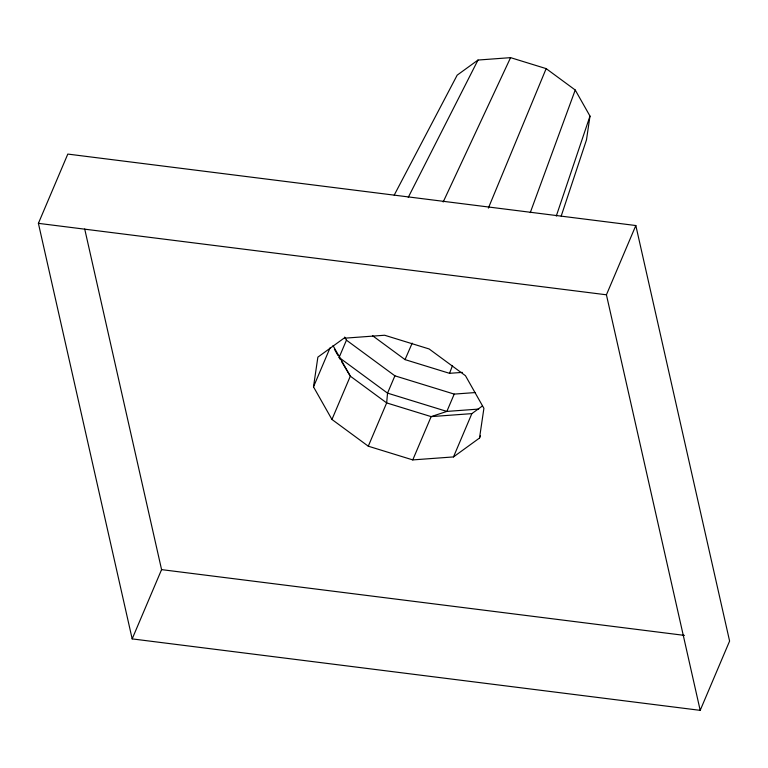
<?xml version="1.0" encoding="UTF-8"?>
<svg xmlns="http://www.w3.org/2000/svg" width="768" height="768" viewBox="0 0 768 768"><rect width="100%" height="100%" fill="white"/><g stroke="black" fill="none" stroke-linecap="round" stroke-linejoin="round"><path stroke-width="1.15" d="M313.498 386.861L317.875 357.13L343.92 338.237L384.634 335.242L429.12 348.96L465.456 375.696L483.907 408.298L479.52 438.029L453.485 456.922L412.771 459.907L368.285 446.198L331.949 419.462L313.498 386.861L330.038 347.894M394.195 195.149L457.171 75.158L477.994 60.048L510.576 57.648L546.163 68.621L575.232 90.01L589.987 116.093L586.483 139.872L561.197 216.086M556.282 216.058L589.987 116.093M530.266 212.621L575.232 90.01M372.528 335.693L405.034 359.616L449.52 373.325L452.554 365.491M488.352 208.118L546.163 68.621M38.4 223.344L67.805 154.08L635.827 225.533L729.6 641.078L700.195 710.352L132.173 638.89L38.4 223.344L606.422 294.797L700.195 710.352M132.173 638.89L161.578 569.626L84.71 228.989M340.282 359.453L339.101 357.485L346.445 340.166L344.688 337.066M331.949 419.462L350.323 376.166L333.024 345.6M346.445 340.166L394.896 375.821L387.542 393.139L386.659 402.912L368.285 446.198M412.771 459.907L431.146 416.621L446.861 411.418L478.723 409.075M475.45 392.544L454.214 394.099L446.861 411.418L387.542 393.139L339.101 357.485M453.485 456.922L471.859 413.626L482.467 405.926M479.52 438.029L480.442 435.859M606.422 294.797L635.827 225.533M405.034 359.616L412.186 343.133M443.174 201.994L510.576 57.648M408.25 197.366L477.994 60.048M449.52 373.325L462.317 372.384M471.859 413.626L431.146 416.621L386.659 402.912L350.323 376.166L341.462 361.421M161.578 569.626L684.442 635.395M394.896 375.821L454.214 394.099M334.416 349.21L337.93 355.421"/></g></svg>
